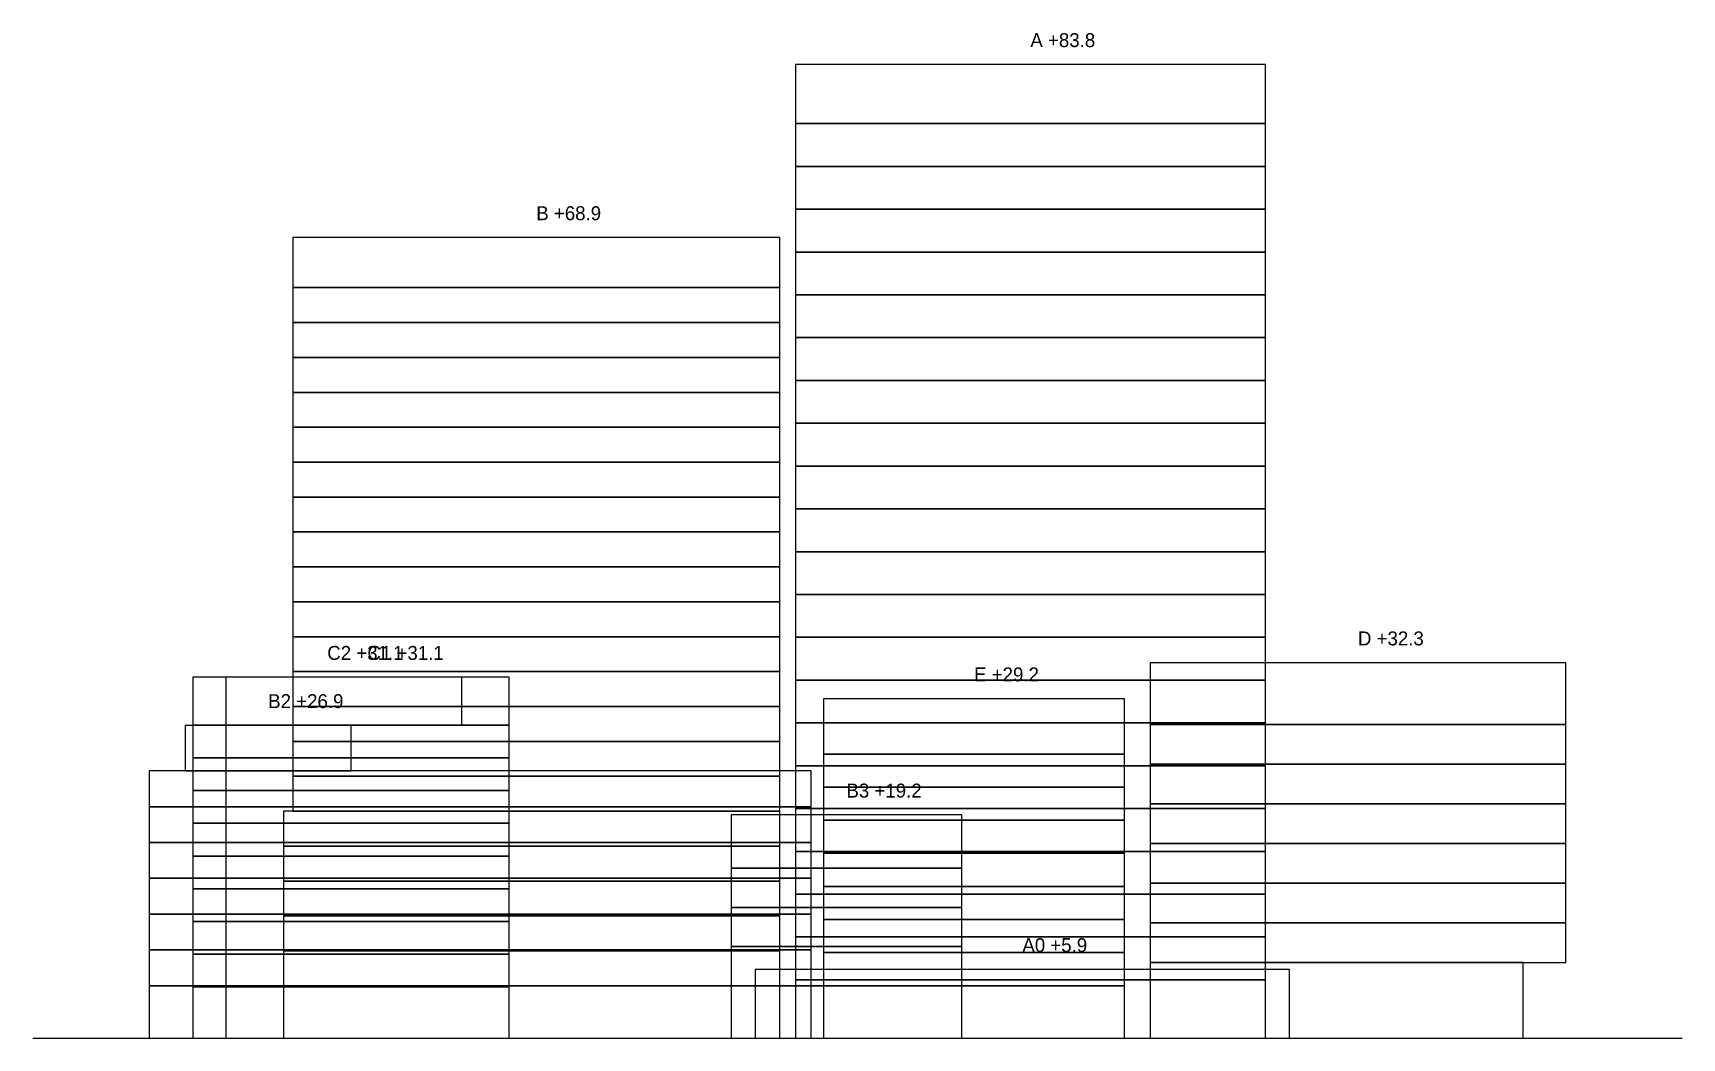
# Model space of a CAD drawing. Header units: metres. Extents: x -76 to 66, y 0 to 87.
import ezdxf

# ---------------------------------------------------------------- set-up
doc = ezdxf.new("R2010")
doc.units = ezdxf.units.M
for name, color, linetype in [('GROUND', 3, 'Continuous'), ('OUTLINE', 7, 'Continuous'), ('TEXT', 250, 'Continuous')]:
    doc.layers.add(name, color=color, linetype=linetype)

msp = doc.modelspace()

# ---------------------------------------------------------------- linework, layer by layer
at = {"layer": 'GROUND'}
msp.add_line((-76.2, 0), (65.64, 0), dxfattribs=at)
at = {"layer": 'OUTLINE'}
for points in [[(-10.62, 78.715), (29.8, 78.715), (29.8, 83.8), (-10.62, 83.8)], [(-10.62, 75.03), (29.8, 75.03), (29.8, 78.715), (-10.62, 78.715)], [(-10.62, 71.345), (29.8, 71.345), (29.8, 75.03), (-10.62, 75.03)], [(-10.62, 67.66), (29.8, 67.66), (29.8, 71.345), (-10.62, 71.345)], [(-53.85, 64.596), (-11.97, 64.596), (-11.97, 68.9008), (-53.85, 68.9008)], [(-10.62, 63.975), (29.8, 63.975), (29.8, 67.66), (-10.62, 67.66)], [(-53.85, 61.5912), (-11.97, 61.5912), (-11.97, 64.596), (-53.85, 64.596)], [(-10.62, 60.29), (29.8, 60.29), (29.8, 63.975), (-10.62, 63.975)], [(-53.85, 58.5864), (-11.97, 58.5864), (-11.97, 61.5912), (-53.85, 61.5912)], [(-10.62, 56.605), (29.8, 56.605), (29.8, 60.29), (-10.62, 60.29)], [(-53.85, 55.5816), (-11.97, 55.5816), (-11.97, 58.5864), (-53.85, 58.5864)], [(-53.85, 52.5768), (-11.97, 52.5768), (-11.97, 55.5816), (-53.85, 55.5816)], [(-10.62, 52.92), (29.8, 52.92), (29.8, 56.605), (-10.62, 56.605)], [(-53.85, 49.572), (-11.97, 49.572), (-11.97, 52.5768), (-53.85, 52.5768)], [(-10.62, 49.235), (29.8, 49.235), (29.8, 52.92), (-10.62, 52.92)], [(-53.85, 46.5672), (-11.97, 46.5672), (-11.97, 49.572), (-53.85, 49.572)], [(-10.62, 45.55), (29.8, 45.55), (29.8, 49.235), (-10.62, 49.235)], [(-53.85, 43.5624), (-11.97, 43.5624), (-11.97, 46.5672), (-53.85, 46.5672)], [(-10.62, 41.865), (29.8, 41.865), (29.8, 45.55), (-10.62, 45.55)], [(-53.85, 40.5576), (-11.97, 40.5576), (-11.97, 43.5624), (-53.85, 43.5624)], [(-10.62, 38.18), (29.8, 38.18), (29.8, 41.865), (-10.62, 41.865)], [(-53.85, 37.5528), (-11.97, 37.5528), (-11.97, 40.5576), (-53.85, 40.5576)], [(-53.85, 34.548), (-11.97, 34.548), (-11.97, 37.5528), (-53.85, 37.5528)], [(-10.62, 34.495), (29.8, 34.495), (29.8, 38.18), (-10.62, 38.18)], [(-53.85, 31.5432), (-11.97, 31.5432), (-11.97, 34.548), (-53.85, 34.548)], [(-10.62, 30.81), (29.8, 30.81), (29.8, 34.495), (-10.62, 34.495)], [(-53.85, 28.5384), (-11.97, 28.5384), (-11.97, 31.5432), (-53.85, 31.5432)], [(19.89, 26.9858), (55.64, 26.9858), (55.64, 32.3001), (19.89, 32.3001)], [(-62.45, 26.9336), (-39.3255, 26.9336), (-39.3255, 31.0503), (-62.45, 31.0503)], [(-59.62, 26.9336), (-35.24, 26.9336), (-35.24, 31.0503), (-59.62, 31.0503)], [(-10.62, 27.125), (29.8, 27.125), (29.8, 30.81), (-10.62, 30.81)], [(-53.85, 25.5336), (-11.97, 25.5336), (-11.97, 28.5384), (-53.85, 28.5384)], [(-8.2, 24.45), (17.7, 24.45), (17.7, 29.2), (-8.2, 29.2)], [(-10.62, 23.44), (29.8, 23.44), (29.8, 27.125), (-10.62, 27.125)], [(19.89, 23.5715), (55.64, 23.5715), (55.64, 26.9858), (19.89, 26.9858)], [(-63.12, 22.9998), (-48.82, 22.9998), (-48.82, 26.8998), (-63.12, 26.8998)], [(-62.45, 24.1169), (-35.24, 24.1169), (-35.24, 26.9336), (-62.45, 26.9336)], [(-59.62, 24.1169), (-35.24, 24.1169), (-35.24, 26.9336), (-59.62, 26.9336)], [(-53.85, 22.5288), (-11.97, 22.5288), (-11.97, 25.5336), (-53.85, 25.5336)], [(-62.45, 21.3002), (-35.24, 21.3002), (-35.24, 24.1169), (-62.45, 24.1169)], [(-59.62, 21.3002), (-35.24, 21.3002), (-35.24, 24.1169), (-59.62, 24.1169)], [(-8.2, 21.6), (17.7, 21.6), (17.7, 24.45), (-8.2, 24.45)], [(-66.2, 19.9165), (-9.26, 19.9165), (-9.26, 22.9998), (-66.2, 22.9998)], [(-10.62, 19.755), (29.8, 19.755), (29.8, 23.44), (-10.62, 23.44)], [(19.89, 20.1572), (55.64, 20.1572), (55.64, 23.5715), (19.89, 23.5715)], [(-62.45, 18.4835), (-35.24, 18.4835), (-35.24, 21.3002), (-62.45, 21.3002)], [(-59.62, 18.4835), (-35.24, 18.4835), (-35.24, 21.3002), (-59.62, 21.3002)], [(-53.85, 19.524), (-11.97, 19.524), (-11.97, 22.5288), (-53.85, 22.5288)], [(-8.2, 18.75), (17.7, 18.75), (17.7, 21.6), (-8.2, 21.6)], [(-66.2, 16.8332), (-9.26, 16.8332), (-9.26, 19.9165), (-66.2, 19.9165)], [(19.89, 16.7429), (55.64, 16.7429), (55.64, 20.1572), (19.89, 20.1572)], [(-62.45, 15.6668), (-35.24, 15.6668), (-35.24, 18.4835), (-62.45, 18.4835)], [(-59.62, 15.6668), (-35.24, 15.6668), (-35.24, 18.4835), (-59.62, 18.4835)], [(-54.6502, 16.5192), (-11.97, 16.5192), (-11.97, 19.524), (-54.6502, 19.524)], [(-16.15, 14.625), (3.69, 14.625), (3.69, 19.2), (-16.15, 19.2)], [(-10.62, 16.07), (29.8, 16.07), (29.8, 19.755), (-10.62, 19.755)], [(-8.2, 15.9), (17.7, 15.9), (17.7, 18.75), (-8.2, 18.75)], [(-66.2, 13.7499), (-9.26, 13.7499), (-9.26, 16.8332), (-66.2, 16.8332)], [(-62.45, 12.8501), (-35.24, 12.8501), (-35.24, 15.6668), (-62.45, 15.6668)], [(-59.62, 12.8501), (-35.24, 12.8501), (-35.24, 15.6668), (-59.62, 15.6668)], [(-54.6502, 13.5144), (-11.97, 13.5144), (-11.97, 16.5192), (-54.6502, 16.5192)], [(-10.62, 12.385), (29.8, 12.385), (29.8, 16.07), (-10.62, 16.07)], [(-8.2, 13.05), (17.7, 13.05), (17.7, 15.9), (-8.2, 15.9)], [(19.89, 13.3286), (55.64, 13.3286), (55.64, 16.7429), (19.89, 16.7429)], [(-16.15, 11.25), (3.69, 11.25), (3.69, 14.625), (-16.15, 14.625)], [(-66.2, 10.6666), (-9.26, 10.6666), (-9.26, 13.7499), (-66.2, 13.7499)], [(-62.45, 10.0334), (-35.24, 10.0334), (-35.24, 12.8501), (-62.45, 12.8501)], [(-59.62, 10.0334), (-35.24, 10.0334), (-35.24, 12.8501), (-59.62, 12.8501)], [(-54.6502, 10.5096), (-11.97, 10.5096), (-11.97, 13.5144), (-54.6502, 13.5144)], [(-8.2, 10.2), (17.7, 10.2), (17.7, 13.05), (-8.2, 13.05)], [(19.89, 9.9143), (55.64, 9.9143), (55.64, 13.3286), (19.89, 13.3286)], [(-10.62, 8.7), (29.8, 8.7), (29.8, 12.385), (-10.62, 12.385)], [(-66.2, 7.5833), (-9.26, 7.5833), (-9.26, 10.6666), (-66.2, 10.6666)], [(-62.45, 7.2167), (-35.24, 7.2167), (-35.24, 10.0334), (-62.45, 10.0334)], [(-59.62, 7.2167), (-35.24, 7.2167), (-35.24, 10.0334), (-59.62, 10.0334)], [(-54.6502, 7.5048), (-11.97, 7.5048), (-11.97, 10.5096), (-54.6502, 10.5096)], [(-16.15, 7.875), (3.69, 7.875), (3.69, 11.25), (-16.15, 11.25)], [(-8.2, 7.35), (17.7, 7.35), (17.7, 10.2), (-8.2, 10.2)], [(-10.62, 5), (29.8, 5), (29.8, 8.7), (-10.62, 8.7)], [(19.89, 6.5), (55.64, 6.5), (55.64, 9.9143), (19.89, 9.9143)], [(-66.2, 4.5), (-9.26, 4.5), (-9.26, 7.5833), (-66.2, 7.5833)], [(-62.45, 4.4), (-35.24, 4.4), (-35.24, 7.2167), (-62.45, 7.2167)], [(-59.62, 4.4), (-35.24, 4.4), (-35.24, 7.2167), (-59.62, 7.2167)], [(-54.6502, 4.5), (-11.97, 4.5), (-11.97, 7.5048), (-54.6502, 7.5048)], [(-16.15, 4.5), (3.69, 4.5), (3.69, 7.875), (-16.15, 7.875)], [(-8.2, 4.5), (17.7, 4.5), (17.7, 7.35), (-8.2, 7.35)], [(-14.08, 0), (31.88, 0), (31.88, 5.9), (-14.08, 5.9)], [(19.89, 0), (51.9739, 0), (51.9739, 6.5), (19.89, 6.5)], [(-66.2, 0), (-9.26, 0), (-9.26, 4.5), (-66.2, 4.5)], [(-62.45, 0), (-35.24, 0), (-35.24, 4.4), (-62.45, 4.4)], [(-59.62, 0), (-35.24, 0), (-35.24, 4.4), (-59.62, 4.4)], [(-54.6502, 0), (-11.97, 0), (-11.97, 4.5), (-54.6502, 4.5)], [(-16.15, 0), (3.69, 0), (3.69, 4.5), (-16.15, 4.5)], [(-10.62, 0), (29.8, 0), (29.8, 5), (-10.62, 5)], [(-8.2, 0), (17.7, 0), (17.7, 4.5), (-8.2, 4.5)]]:
    msp.add_lwpolyline(points, close=True, dxfattribs=at)

# ---------------------------------------------------------------- texts
at = {"layer": 'TEXT'}
for s, p in [('A +83.8', (9.59, 85.3)), ('B +68.9', (-32.91, 70.4008)), ('D +32.3', (37.765, 33.8001)), ('C2 +31.1', (-50.8877, 32.5503)), ('C1 +31.1', (-47.43, 32.5503)), ('E +29.2', (4.75, 30.7)), ('B2 +26.9', (-55.97, 28.3998)), ('B3 +19.2', (-6.23, 20.7)), ('A0 +5.9', (8.9, 7.4))]:
    msp.add_text(s, height=1.2, dxfattribs=at).set_placement(p)

doc.saveas('drawing.dxf')
